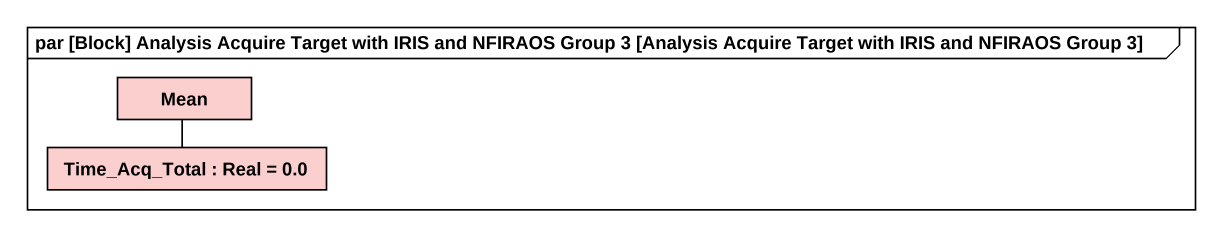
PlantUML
@startuml
mainframe par [Block] Analysis Acquire Target with IRIS and NFIRAOS Group 3 [Analysis Acquire Target with IRIS and NFIRAOS Group 3]
rectangle Mean #FCCFCF
rectangle "Time_Acq_Total : Real = 0.0" as Time_Acq_Total #FCCFCF
Time_Acq_Total -up- Mean
@enduml
